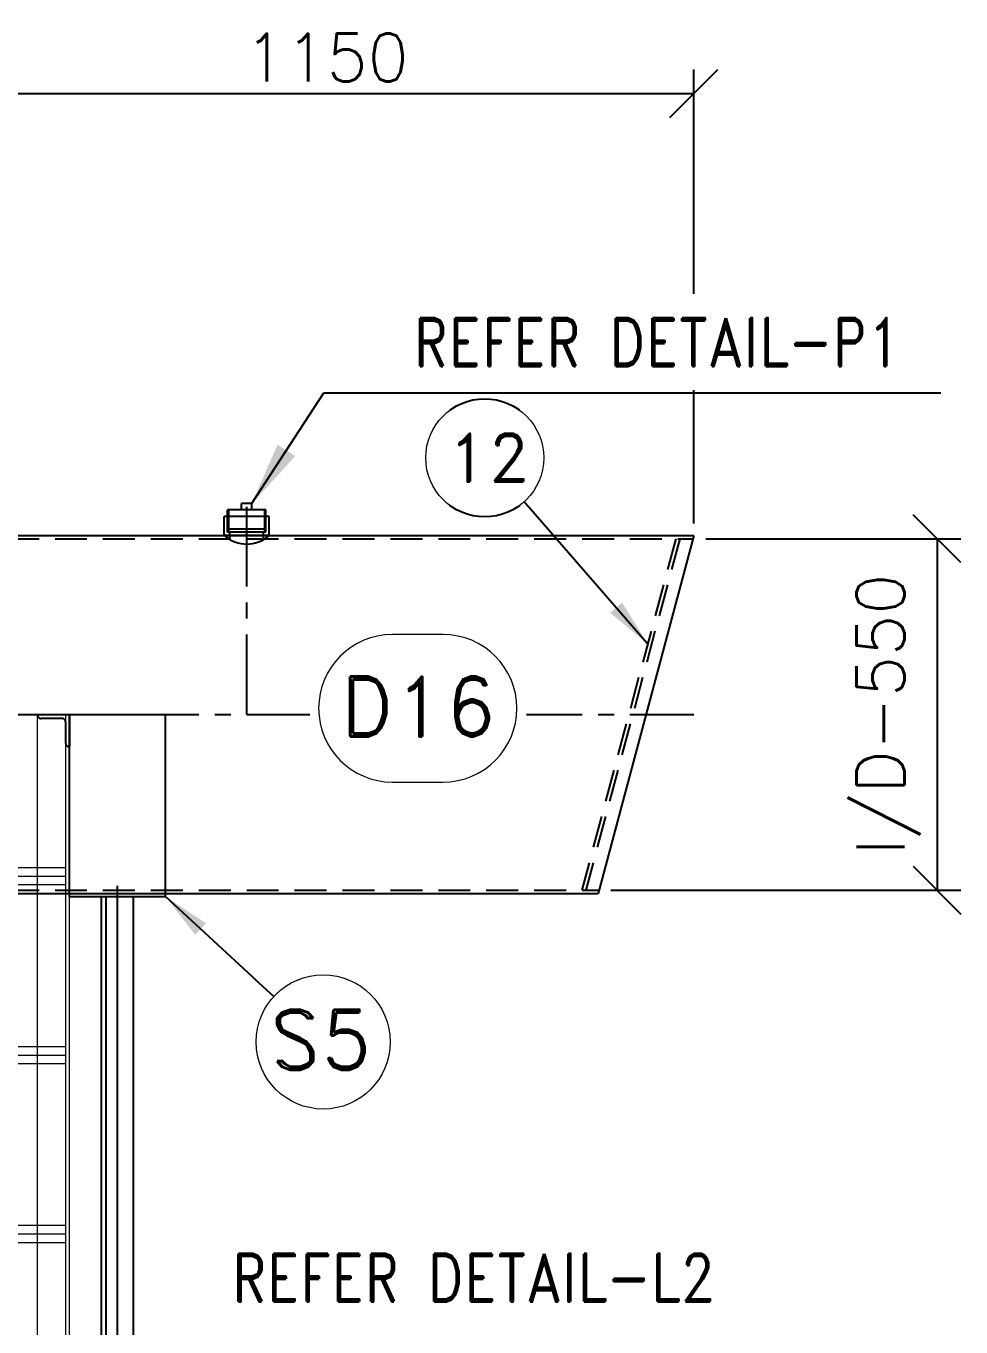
# Model space of a CAD drawing. Header units: inches. Extents: x 0 to 157513, y -28488 to 35640.
# Drawn here: x 79899 to 82826, y 9254 to 13326 of the extents above; entities that cross this region are included whole.
import ezdxf

# ---------------------------------------------------------------- set-up
doc = ezdxf.new("R2010")
doc.units = ezdxf.units.IN
doc.header["$LTSCALE"] = 400
doc.header["$MEASUREMENT"] = 0
for name, pattern in [('0', [0]), ('CENTER', [2, 1.25, -0.25, 0.25, -0.25]), ('CONTINOUS', [0]), ('DASHED2', [0.375, 0.25, -0.125]), ('HIDDEN', [9.525, 6.35, -3.175]), ('HIDDEN2', [4.7625, 3.175, -1.5875])]:
    doc.linetypes.add(name, pattern=pattern)
doc.layers.add('bordertext', color=1, linetype='Continuous', lineweight=20)
doc.layers.add('R-OBJECT', color=2, linetype='Continuous', lineweight=20)
for name, color, linetype in [('cen', 1, 'CENTER'), ('DIM', 1, 'Continuous'), ('hid', 3, 'HIDDEN2')]:
    doc.layers.add(name, color=color, linetype=linetype)
doc.styles.add('RD', font='ROMAND.SHX')
doc.styles.add('ROMAND', font='romand.shx', dxfattribs={"width": 0.85})
doc.styles.add('ROMANS', font='romans')
doc.dimstyles.new('SAM2 60 SC', dxfattribs={"dimscale": 60, "dimtxt": 2.5, "dimasz": 2.5, "dimexe": 1.25, "dimexo": 0.625, "dimtad": 1, "dimtoh": 1, "dimdec": 0, "dimdsep": 46, "dimtxsty": 'ROMANS', "dimblk": 'OBLIQUE', "dimcen": 2.5, "dimclrd": 1, "dimclre": 1, "dimclrt": 256, "dimadec": 0, "dimazin": 2, "dimtfac": 1, "dimtdec": 0, "dimtofl": 0, "dimtmove": 0, "dimatfit": 3, "dimfxl": 1, "dimtolj": 1, "dimtzin": 0, "dimarcsym": 1})
doc.dimstyles.new('STANDARD$7', dxfattribs={"dimscale": 25, "dimtxt": 2.5, "dimasz": 2.5, "dimexe": 1.5, "dimexo": 1, "dimgap": 1, "dimtad": 1, "dimdec": 3, "dimzin": 12, "dimdsep": 46, "dimtxsty": 'ROMANS', "dimcen": 125, "dimclrd": 1, "dimclre": 1, "dimclrt": 7, "dimadec": 0, "dimazin": 3, "dimtp": 0.051, "dimtm": 0.032, "dimtfac": 0.6, "dimtdec": 3, "dimtmove": 0, "dimatfit": 3, "dimfxl": 1, "dimtvp": 1, "dimtolj": 1, "dimtzin": 0, "dimarcsym": 1})

# ---------------------------------------------------------------- blocks, each defined once
blk = doc.blocks.new('A$C210A7368')
at = {"color": 7}
for p, q in [((525, 43.8), (525, 2776.8)), ((525, 2776.8), (575, 2776.8)), ((569, 43.8), (569, 2776.8)), ((575, 43.8), (575, 2776.8))]:
    blk.add_line(p, q, dxfattribs=at)
blk.add_line((575, 2776.8), (525, 2776.8))
at = {"color": 7, "linetype": '0'}
for p, q in [((31, 2537.6), (569, 2537.6)), ((31, 2510.7), (569, 2510.7)), ((31, 2257.6), (569, 2257.6)), ((31, 2230.7), (569, 2230.7)), ((31, 1977.6), (569, 1977.6)), ((31, 1950.7), (569, 1950.7))]:
    blk.add_line(p, q, dxfattribs=at)
at = {"color": 1, "linetype": 'CENTER', "ltscale": 5}
for p, q in [((31, 2524.1), (569, 2524.1)), ((31, 2244.1), (569, 2244.1)), ((31, 1964.1), (569, 1964.1))]:
    blk.add_line(p, q, dxfattribs=at)
at = {"layer": 'hid', "ltscale": 0.25}
blk.add_lwpolyline([(569, 2731.8), (569, 2764.8, 0.414214), (563, 2770.8), (530, 2770.8, -0.414214), (525, 2775.8), (525, 2776.8), (575, 2776.8), (575, 2726.8), (574, 2726.8, -0.414214)], format="xyb", close=True, dxfattribs=at)
blk = doc.blocks.new('_OBLIQUE')
at = {"color": 0, "linetype": 'ByBlock'}
blk.add_line((-0.5, -0.5), (0.5, 0.5), dxfattribs=at)
blk = doc.blocks.new('*D268')
at = {"color": 1, "lineweight": -2}
for p, q in [((79690, 11768.9), (79690, 13190.1)), ((81990, 11768.9), (81990, 13190.1)), ((79690, 13115.1), (81990, 13115.1))]:
    blk.add_line(p, q, dxfattribs=at)
at = {"layer": 'Defpoints', "color": 0}
for p in [(81990, 13115.1), (79690, 11731.4, -119.6), (81990, 11731.4, 21.4)]:
    blk.add_point(p, dxfattribs=at)
at = {"color": 1, "lineweight": -2, "xscale": 150, "yscale": 150, "zscale": 150, "rotation": 180}
blk.add_blockref('_OBLIQUE', (79690, 13115.1), dxfattribs=at)
at = {"color": 1, "lineweight": -2, "xscale": 150, "yscale": 150, "zscale": 150}
blk.add_blockref('_OBLIQUE', (81990, 13115.1), dxfattribs=at)
at = {"insert": (80840, 13227.6), "char_height": 150, "attachment_point": 5, "style": 'ROMANS'}
blk.add_mtext('\\A1;1150', dxfattribs=at)
blk = doc.blocks.new('*D123')
at = {"color": 1, "lineweight": -2}
for p, q in [((82027.5, 11721.4), (82826.2, 11721.4)), ((82751.2, 11721.4), (82751.2, 10621.4)), ((81730.2, 10621.4), (82826.2, 10621.4))]:
    blk.add_line(p, q, dxfattribs=at)
at = {"layer": 'Defpoints', "color": 0}
for p in [(81990, 11721.4, -141.4), (81692.7, 10621.4, -141.4), (82751.2, 10621.4)]:
    blk.add_point(p, dxfattribs=at)
at = {"color": 1, "lineweight": -2, "xscale": 150, "yscale": 150, "zscale": 150}
for p, rotation in [((82751.2, 11721.4), 90), ((82751.2, 10621.4), 270)]:
    blk.add_blockref('_OBLIQUE', p, dxfattribs=dict(at, rotation=rotation))
at = {"insert": (82599.5, 11171.4), "char_height": 150, "attachment_point": 5, "rotation": 90, "style": 'ROMANS'}
blk.add_mtext('\\A1;I/D-550', dxfattribs=at)

msp = doc.modelspace()

# ---------------------------------------------------------------- linework, layer by layer
at = {"linetype": 'CONTINOUS'}
for p, q in [((80650.3, 11811.4, -119.8), (80529.7, 11811.4, -119.8)), ((80529.7, 11791.4, -119.8), (80529.7, 11811.4, -119.8)), ((80533.7, 11791.4, -119.8), (80533.7, 11811.4, -119.8)), ((80606, 11831.4, -119.8), (80574, 11831.4, -119.8)), ((80574, 11811.4, -119.8), (80574, 11831.4, -119.8)), ((80606, 11811.4, -119.8), (80606, 11831.4, -119.8)), ((80646.3, 11791.4, -119.8), (80646.3, 11811.4, -119.8)), ((80650.3, 11791.4, -119.8), (80650.3, 11811.4, -119.8)), ((80660.3, 11791.4, -119.8), (80519.7, 11791.4, -119.8)), ((80519.7, 11731.4, -119.8), (80519.7, 11791.4, -119.8)), ((80660.3, 11731.4, -119.8), (80660.3, 11791.4, -119.8)), ((80660.3, 11731.4, -119.8), (80519.7, 11731.4, -119.8)), ((80529.7, 11731.4, -119.8), (80529.7, 11731.4, -119.8)), ((80650.3, 11731.4, -119.8), (80650.3, 11731.4, -119.8))]:
    msp.add_line(p, q, dxfattribs=at)
at = {"color": 3, "linetype": 'HIDDEN', "ltscale": 0.05}
for p, q in [((80529.7, 11741.4, -119.8), (80529.7, 11791.4, -119.8)), ((80533.7, 11741.4, -119.8), (80533.7, 11791.4, -119.8)), ((80646.3, 11741.4, -119.8), (80646.3, 11791.4, -119.8)), ((80650.3, 11741.4, -119.8), (80650.3, 11791.4, -119.8))]:
    msp.add_line(p, q, dxfattribs=at)
at = {"ltscale": 10}
for p, q in [((79690, 11731.4, -119.6), (81990, 11731.4, -120.3)), ((81990, 11731.4, 21.4), (81690, 10611.3, 19)), ((80035.4, 10601.4, -96.5), (80035.4, 11171.4, -107.9)), ((80035.4, 11171.4, -107.9), (80335.4, 11171.4, -103.6)), ((80335.4, 10601.4, -92.7), (80335.4, 11171.4, -103.6)), ((79690, 10611.4, -130.7), (81690.1, 10611.4, -130.7)), ((80035.4, 10601.4, -130.7), (80335.4, 10601.4, -130.7)), ((80135.5, 5705.4, 3.4), (80135.4, 10601.4, -97.4)), ((80150.1, 5705.4, 3.4), (80150, 10601.4, -97.4)), ((80235.5, 5705.4, 3.4), (80235.4, 10601.4, -93.5))]:
    msp.add_line(p, q, dxfattribs=at)
at = {"color": 3, "linetype": 'HIDDEN', "ltscale": 0.25}
for p, q in [((80650.3, 11751.4, -119.8), (80529.7, 11751.4, -119.8)), ((80650.3, 11741.4, -119.8), (80529.7, 11741.4, -119.8)), ((80536.9, 11721.4, -119.8), (80536.9, 11741.4, -119.8)), ((80643.1, 11721.4, -119.8), (80643.1, 11741.4, -119.8))]:
    msp.add_line(p, q, dxfattribs=at)
at = {"color": 3}
msp.add_circle((81335.3, 11974.5, 378.7), 184.8, dxfattribs=at)
at = {"linetype": 'CONTINOUS'}
msp.add_arc((80590, 11811, -119.8), 106.2, 228.5378, 311.4622, dxfattribs=at)
at = {"layer": 'cen', "ltscale": 0.5}
for p, q in [((80590, 11171.4, 21.4), (80590, 11831.4, -119.8)), ((78590, 11171.4, 21.4), (81990, 11171.4, 21.4))]:
    msp.add_line(p, q, dxfattribs=at)
at = {"layer": 'cen', "ltscale": 10}
msp.add_line((80185.5, 5634.5, 3.4), (80185.4, 11171.4, -110.1), dxfattribs=at)
at = {"layer": 'hid', "linetype": 'DASHED2'}
for p, q in [((79690, 11721.4, -130.7), (81990, 11721.4, -130.7)), ((81933.5, 11721.4, 21.3), (81638.9, 10621.4, 19)), ((81945.9, 11721.4, 21.3), (81651.3, 10621.4, 19)), ((79690, 10621.4, -130.7), (81692.7, 10621.4, -130.7))]:
    msp.add_line(p, q, dxfattribs=at)

# ---------------------------------------------------------------- block references
at = {"layer": 'R-OBJECT', "ltscale": 10, "xscale": 2, "yscale": 2, "zscale": 2}
msp.add_blockref('A$C210A7368', (78885.5, 5617.2, 3.4), dxfattribs=at)

# ---------------------------------------------------------------- texts
at = {"bg_fill": 2}
for s, insert, char_height, attachment_point, style in [('S5', (80982.8, 10059.5, -495), 187.5, 9, 'RD'), ('REFER DETAIL-L2', (80543, 9483.5, -41), 150, 1, 'ROMAND')]:
    msp.add_mtext(s, dxfattribs=dict(at, insert=insert, char_height=char_height, attachment_point=attachment_point, style=style))

# ---------------------------------------------------------------- dimensions: what is measured, and where the dimension line sits
dim = msp.add_linear_dim(base=(81990, 13115.1), p1=(79690, 11731.4, -119.6), p2=(81990, 11731.4, 21.4), dimstyle='SAM2 60 SC', override={"dimtoh": 0, "dimlfac": 0.5})
dim.commit()
dim.dimension.update_dxf_attribs({"geometry": '*D268', "text_midpoint": (80840, 13227.6)})
dim = msp.add_linear_dim(base=(82751.2, 10621.4, 10.7), p1=(81990, 11721.4, -130.7), p2=(81692.7, 10621.4, -130.7), angle=90, text='I/D-<>', dimstyle='SAM2 60 SC', override={"dimtoh": 0, "dimlfac": 0.5})
dim.commit()
dim.dimension.update_dxf_attribs({"geometry": '*D123', "text_midpoint": (82599.5, 11171.4, 10.7)})

# ---------------------------------------------------------------- leaders
at = {"layer": 'DIM', "annotation_type": 0, "has_hookline": 1, "hookline_direction": 0, "text_width": 1651.4}
msp.add_leader([(80605.1, 11830.1, 21.4), (80831.6, 12178.1, 21.4), (81031.6, 12178.1, 21.4)], dimstyle='STANDARD$7', override={"dimscale": 80, "dimexe": 1, "dimdec": 2, "dimpost": '', "dimcen": 0.9, "dimadec": 1, "dimtp": 0, "dimtm": 0, "dimtfac": 1, "dimtdec": 0, "dimatfit": 0, "dimfxl": 1.5, "dimtvp": 0, "dimtfillclr": 256}, dxfattribs=at)

# ---------------------------------------------------------------- next in the draw order: linework, layer by layer
at = {"layer": 'bordertext'}
msp.add_circle((80829.5, 10146.3, -495), 210, dxfattribs=at)

# ---------------------------------------------------------------- next in the draw order: texts
at = {"insert": (81111.6, 12411.9, 21.4), "char_height": 150, "attachment_point": 1, "style": 'ROMAND', "bg_fill": 2}
msp.add_mtext('REFER DETAIL-P1', dxfattribs=at)
at = {"color": 7, "style": 'RD', "bg_fill": 2}
for s, insert, char_height, attachment_point in [('12', (81217.8, 12050, 378.7), 150, 1), ('D16', (81372, 11289.8), 187.5, 3)]:
    msp.add_mtext(s, dxfattribs=dict(at, insert=insert, char_height=char_height, attachment_point=attachment_point))

# ---------------------------------------------------------------- next in the draw order: leaders
msp.add_leader([(80335.4, 10601.4, -92.7), (80675.1, 10288.5, -92.7)], dimstyle='SAM2 60 SC', override={"dimgap": 0.625, "dimtad": 0, "dimtoh": 0, "dimlfac": 0.5})

# ---------------------------------------------------------------- next in the draw order: linework, layer by layer
at = {"layer": 'bordertext'}
msp.add_lwpolyline([(81204.9, 10959.5, 1), (81204.9, 11421.5), (81046.3, 11421.5, 1), (81046.3, 10959.5)], format="xyb", close=True, dxfattribs=at)
msp.add_circle((81335.3, 11974.5, 378.7), 184.8, dxfattribs=at)

# ---------------------------------------------------------------- next in the draw order: leaders
msp.add_leader([(81845.3, 11392.2, 10.7), (81458.4, 11836.7, 10.7)], dimstyle='SAM2 60 SC', override={"dimgap": 0.625, "dimtad": 0, "dimlfac": 0.25})

doc.saveas('drawing.dxf')
